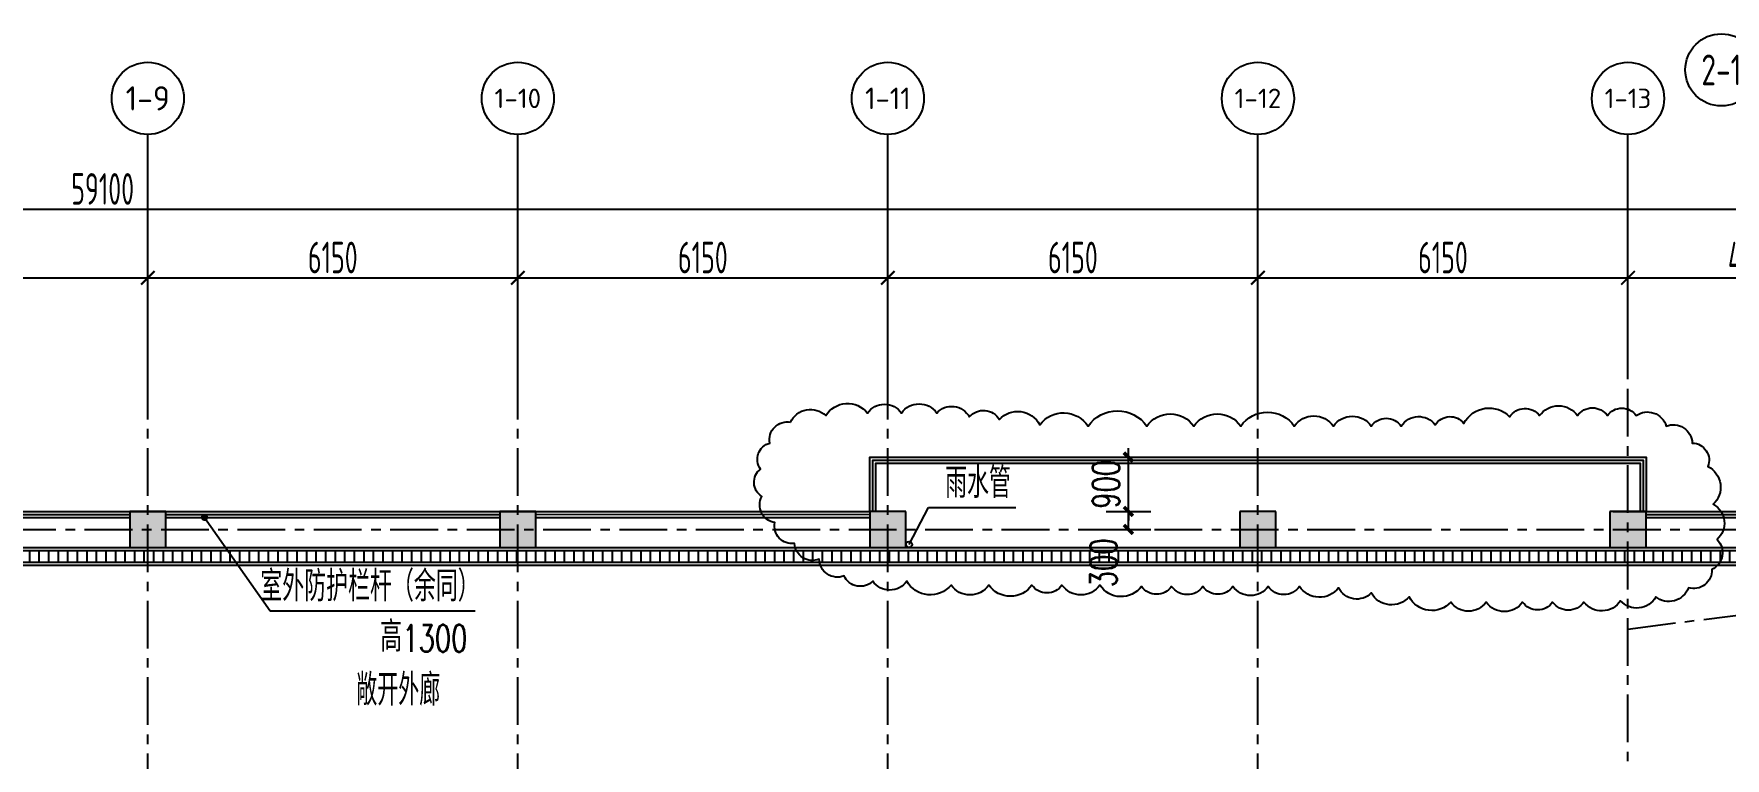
# Model space of a CAD drawing. Header units: millimetres. Extents: x -1048436 to -185795, y -983427 to 400387.
# Drawn here: x -725107 to -696998, y -132121 to -120079 of the extents above; entities that cross this region are included whole.
import ezdxf
from ezdxf.enums import TextEntityAlignment as Align

# ---------------------------------------------------------------- set-up
doc = ezdxf.new("R2010")
doc.units = ezdxf.units.MM
doc.header["$LTSCALE"] = 500
doc.linetypes.add('一层轴网$0$CENTER', pattern=[50.8, 31.75, -6.35, 6.35, -6.35])
for name, color, linetype in [('AXIS_TEXT', 7, 'Continuous'), ('COLUMN', 254, 'Continuous'), ('DIM_LEAD', 3, 'Continuous'), ('PUB_DIM', 3, 'Continuous'), ('PUB_HATCH', 8, 'Continuous'), ('PUB_TEXT', 7, 'Continuous'), ('一层轴网$0$建-文字', 4, 'Continuous'), ('一层轴网$0$建-符号', 150, 'Continuous'), ('一层轴网$0$建-轴线', 1, '一层轴网$0$CENTER'), ('建-屋面-排水沟落水口', 175, 'Continuous'), ('建-排水沟', 181, 'Continuous'), ('建-文字', 4, 'Continuous'), ('建-楼梯-扶手栏杆', 3, 'Continuous')]:
    doc.layers.add(name, color=color, linetype=linetype)
doc.layers.add('建-非打-01', color=6, linetype='Continuous', plot=False)
doc.styles.add('_TCH_DIM', font='SIMPLEX', dxfattribs={"bigfont": 'GBCBIG'})
doc.styles.add('_TCH_DIM_T3', font='SIMPLEX', dxfattribs={"width": 0.705882, "bigfont": 'GBCBIG'})
doc.styles.add('COMPLEX', font='COMPLEX')
doc.styles.add('XD2008', font='xd-hzs.shx', dxfattribs={"width": 0.7, "bigfont": 'xd-hztxt.shx'})
doc.styles.add('一层轴网$0$XD2008', font='xd-hzs.shx', dxfattribs={"width": 0.7, "bigfont": 'xd-hztxt.shx'})
doc.styles.add('一层轴网$0$XD2008_T3', font='xd-hzs.shx', dxfattribs={"width": 0.7, "bigfont": 'xd-hztxt.shx'})
doc.dimstyles.new('_TCH_ARCH&&150', dxfattribs={"dimtxt": 446.25, "dimasz": 150, "dimexe": 375, "dimexo": 450, "dimgap": 150, "dimtad": 1, "dimdec": 0, "dimzin": 0, "dimdsep": 46, "dimtxsty": '_TCH_DIM_T3', "dimblk": 'ARCHTICK', "dimcen": 0.09, "dimclrt": 7, "dimazin": 2, "dimtfac": 1, "dimtdec": 0, "dimtix": 1, "dimtmove": 2, "dimatfit": 3, "dimldrblk": 'ARCHTICK', "dimfxl": 1, "dimtolj": 1, "dimtzin": 0, "dimarcsym": 0})
doc.dimstyles.new('一层轴网$0$XD100&&150', dxfattribs={"dimtxt": 525, "dimasz": 225, "dimexe": 150, "dimexo": 150, "dimgap": 75, "dimtad": 1, "dimdec": 0, "dimdsep": 46, "dimtxsty": '一层轴网$0$XD2008_T3', "dimblk": '一层轴网$0$_ARCHTICK', "dimcen": 2.5, "dimdle": 150, "dimclrt": 7, "dimaunit": 1, "dimadec": 0, "dimazin": 0, "dimtfac": 1, "dimtdec": 0, "dimtix": 1, "dimtmove": 0, "dimatfit": 3, "dimfxl": 1, "dimtolj": 1, "dimtzin": 0, "dimarcsym": 0})

# ---------------------------------------------------------------- blocks, each defined once
blk = doc.blocks.new('_AXISO')
blk.add_circle((0, 0), 0.5)
at = {"layer": 'AXIS_TEXT', "style": 'COMPLEX', "width": 1.041667}
blk.add_attdef('A', text='', height=0.56, dxfattribs=at).set_placement((-0.25, -0.28), (0.25, -0.28), align=Align.FIT)
blk = doc.blocks.new('一层轴网$0$_ARCHTICK')
at = {"color": 0, "linetype": 'ByBlock', "const_width": 0.15}
blk.add_lwpolyline([(-0.5, -0.5), (0.5, 0.5)], dxfattribs=at)
blk = doc.blocks.new('*D2924')
at = {"layer": 'Defpoints', "color": 0, "transparency": 16777216}
for p in [(30150, 83960), (24000, 82276), (30150, 82276)]:
    blk.add_point(p, dxfattribs=at)
at = {"layer": '一层轴网$0$建-符号', "color": 0, "lineweight": -2, "transparency": 16777216}
for p, q in [((24000, 82426), (24000, 84110)), ((30150, 82426), (30150, 84110)), ((23850, 83960), (30300, 83960))]:
    blk.add_line(p, q, dxfattribs=at)
at = {"layer": '一层轴网$0$建-符号', "color": 0, "lineweight": -2, "transparency": 16777216, "xscale": 225, "yscale": 225, "zscale": 225, "rotation": 180}
blk.add_blockref('一层轴网$0$_ARCHTICK', (24000, 83960), dxfattribs=at)
at = {"layer": '一层轴网$0$建-符号', "color": 0, "lineweight": -2, "transparency": 16777216, "xscale": 225, "yscale": 225, "zscale": 225}
blk.add_blockref('一层轴网$0$_ARCHTICK', (30150, 83960), dxfattribs=at)
at = {"layer": '一层轴网$0$建-符号', "color": 7, "transparency": 16777216, "insert": (27075, 84297), "char_height": 525, "attachment_point": 5, "style": '一层轴网$0$XD2008_T3'}
blk.add_mtext('\\A1;6150', dxfattribs=at)
blk = doc.blocks.new('*D2925')
at = {"layer": 'Defpoints', "color": 0, "transparency": 16777216}
for p in [(36300, 83960), (30150, 82276), (36300, 82276)]:
    blk.add_point(p, dxfattribs=at)
at = {"layer": '一层轴网$0$建-符号', "color": 0, "lineweight": -2, "transparency": 16777216}
for p, q in [((30150, 82426), (30150, 84110)), ((36300, 82426), (36300, 84110)), ((30000, 83960), (36450, 83960))]:
    blk.add_line(p, q, dxfattribs=at)
at = {"layer": '一层轴网$0$建-符号', "color": 0, "lineweight": -2, "transparency": 16777216, "xscale": 225, "yscale": 225, "zscale": 225, "rotation": 180}
blk.add_blockref('一层轴网$0$_ARCHTICK', (30150, 83960), dxfattribs=at)
at = {"layer": '一层轴网$0$建-符号', "color": 0, "lineweight": -2, "transparency": 16777216, "xscale": 225, "yscale": 225, "zscale": 225}
blk.add_blockref('一层轴网$0$_ARCHTICK', (36300, 83960), dxfattribs=at)
at = {"layer": '一层轴网$0$建-符号', "color": 7, "transparency": 16777216, "insert": (33225, 84297), "char_height": 525, "attachment_point": 5, "style": '一层轴网$0$XD2008_T3'}
blk.add_mtext('\\A1;6150', dxfattribs=at)
blk = doc.blocks.new('*D2926')
at = {"layer": 'Defpoints', "color": 0, "transparency": 16777216}
for p in [(42450, 83960), (36300, 82276), (42450, 82276)]:
    blk.add_point(p, dxfattribs=at)
at = {"layer": '一层轴网$0$建-符号', "color": 0, "lineweight": -2, "transparency": 16777216}
for p, q in [((36300, 82426), (36300, 84110)), ((42450, 82426), (42450, 84110)), ((36150, 83960), (42600, 83960))]:
    blk.add_line(p, q, dxfattribs=at)
at = {"layer": '一层轴网$0$建-符号', "color": 0, "lineweight": -2, "transparency": 16777216, "xscale": 225, "yscale": 225, "zscale": 225, "rotation": 180}
blk.add_blockref('一层轴网$0$_ARCHTICK', (36300, 83960), dxfattribs=at)
at = {"layer": '一层轴网$0$建-符号', "color": 0, "lineweight": -2, "transparency": 16777216, "xscale": 225, "yscale": 225, "zscale": 225}
blk.add_blockref('一层轴网$0$_ARCHTICK', (42450, 83960), dxfattribs=at)
at = {"layer": '一层轴网$0$建-符号', "color": 7, "transparency": 16777216, "insert": (39375, 84297), "char_height": 525, "attachment_point": 5, "style": '一层轴网$0$XD2008_T3'}
blk.add_mtext('\\A1;6150', dxfattribs=at)
blk = doc.blocks.new('*D2927')
at = {"layer": 'Defpoints', "color": 0, "transparency": 16777216}
for p in [(48600, 83960), (42450, 82276), (48600, 82276)]:
    blk.add_point(p, dxfattribs=at)
at = {"layer": '一层轴网$0$建-符号', "color": 0, "lineweight": -2, "transparency": 16777216}
for p, q in [((42450, 82426), (42450, 84110)), ((48600, 82426), (48600, 84110)), ((42300, 83960), (48750, 83960))]:
    blk.add_line(p, q, dxfattribs=at)
at = {"layer": '一层轴网$0$建-符号', "color": 0, "lineweight": -2, "transparency": 16777216, "xscale": 225, "yscale": 225, "zscale": 225, "rotation": 180}
blk.add_blockref('一层轴网$0$_ARCHTICK', (42450, 83960), dxfattribs=at)
at = {"layer": '一层轴网$0$建-符号', "color": 0, "lineweight": -2, "transparency": 16777216, "xscale": 225, "yscale": 225, "zscale": 225}
blk.add_blockref('一层轴网$0$_ARCHTICK', (48600, 83960), dxfattribs=at)
at = {"layer": '一层轴网$0$建-符号', "color": 7, "transparency": 16777216, "insert": (45525, 84297), "char_height": 525, "attachment_point": 5, "style": '一层轴网$0$XD2008_T3'}
blk.add_mtext('\\A1;6150', dxfattribs=at)
blk = doc.blocks.new('*D2928')
at = {"layer": 'Defpoints', "color": 0, "transparency": 16777216}
for p in [(54750, 83960), (48600, 82276), (54750, 82276)]:
    blk.add_point(p, dxfattribs=at)
at = {"layer": '一层轴网$0$建-符号', "color": 0, "lineweight": -2, "transparency": 16777216}
for p, q in [((48600, 82426), (48600, 84110)), ((54750, 82426), (54750, 84110)), ((48450, 83960), (54900, 83960))]:
    blk.add_line(p, q, dxfattribs=at)
at = {"layer": '一层轴网$0$建-符号', "color": 0, "lineweight": -2, "transparency": 16777216, "xscale": 225, "yscale": 225, "zscale": 225, "rotation": 180}
blk.add_blockref('一层轴网$0$_ARCHTICK', (48600, 83960), dxfattribs=at)
at = {"layer": '一层轴网$0$建-符号', "color": 0, "lineweight": -2, "transparency": 16777216, "xscale": 225, "yscale": 225, "zscale": 225}
blk.add_blockref('一层轴网$0$_ARCHTICK', (54750, 83960), dxfattribs=at)
at = {"layer": '一层轴网$0$建-符号', "color": 7, "transparency": 16777216, "insert": (51675, 84297), "char_height": 525, "attachment_point": 5, "style": '一层轴网$0$XD2008_T3'}
blk.add_mtext('\\A1;6150', dxfattribs=at)
blk = doc.blocks.new('*D2929')
at = {"layer": 'Defpoints', "color": 0, "transparency": 16777216}
for p in [(58950, 83960), (54750, 82276), (58950, 82276)]:
    blk.add_point(p, dxfattribs=at)
at = {"layer": '一层轴网$0$建-符号', "color": 0, "lineweight": -2, "transparency": 16777216}
for p, q in [((54750, 82426), (54750, 84110)), ((58950, 82426), (58950, 84110)), ((54600, 83960), (59100, 83960))]:
    blk.add_line(p, q, dxfattribs=at)
at = {"layer": '一层轴网$0$建-符号', "color": 0, "lineweight": -2, "transparency": 16777216, "xscale": 225, "yscale": 225, "zscale": 225, "rotation": 180}
blk.add_blockref('一层轴网$0$_ARCHTICK', (54750, 83960), dxfattribs=at)
at = {"layer": '一层轴网$0$建-符号', "color": 0, "lineweight": -2, "transparency": 16777216, "xscale": 225, "yscale": 225, "zscale": 225}
blk.add_blockref('一层轴网$0$_ARCHTICK', (58950, 83960), dxfattribs=at)
at = {"layer": '一层轴网$0$建-符号', "color": 7, "transparency": 16777216, "insert": (56850, 84297), "char_height": 525, "attachment_point": 5, "style": '一层轴网$0$XD2008_T3'}
blk.add_mtext('\\A1;4200', dxfattribs=at)
blk = doc.blocks.new('*D2930')
at = {"layer": 'Defpoints', "color": 0, "transparency": 16777216}
for p in [(58950, 85100), (-150, 84110), (58950, 84110)]:
    blk.add_point(p, dxfattribs=at)
at = {"layer": '一层轴网$0$建-符号', "color": 0, "lineweight": -2, "transparency": 16777216}
for p, q in [((-150, 84260), (-150, 85250)), ((58950, 84260), (58950, 85250)), ((-300, 85100), (59100, 85100))]:
    blk.add_line(p, q, dxfattribs=at)
at = {"layer": '一层轴网$0$建-符号', "color": 0, "lineweight": -2, "transparency": 16777216, "xscale": 225, "yscale": 225, "zscale": 225, "rotation": 180}
blk.add_blockref('一层轴网$0$_ARCHTICK', (-150, 85100), dxfattribs=at)
at = {"layer": '一层轴网$0$建-符号', "color": 0, "lineweight": -2, "transparency": 16777216, "xscale": 225, "yscale": 225, "zscale": 225}
blk.add_blockref('一层轴网$0$_ARCHTICK', (58950, 85100), dxfattribs=at)
at = {"layer": '一层轴网$0$建-符号', "color": 7, "transparency": 16777216, "insert": (29400, 85437.5), "char_height": 525, "attachment_point": 5, "style": '一层轴网$0$XD2008_T3'}
blk.add_mtext('\\A1;59100', dxfattribs=at)
blk = doc.blocks.new('A$C708231ED')
at = {"layer": 'DIM_LEAD'}
for p, q in [((111258, 114950), (111581, 115567)), ((111581, 115567), (113031, 115567))]:
    blk.add_line(p, q, dxfattribs=at)
at = {"layer": '建-屋面-排水沟落水口'}
blk.add_circle((111258, 114950), 50, dxfattribs=at)
at = {"layer": 'PUB_TEXT', "style": '_TCH_DIM'}
blk.add_text('雨水管', height=506.4, dxfattribs=at).set_placement((111857, 115724))
blk = doc.blocks.new('_ArchTick')
at = {"color": 0, "linetype": 'ByBlock', "const_width": 0.4}
blk.add_lwpolyline([(-0.5, -0.5), (0.5, 0.5)], dxfattribs=at)
blk = doc.blocks.new('*D1365')
at = {"layer": 'Defpoints', "color": 0, "transparency": 16777216}
for p in [(-707733, -128018), (-706916, -128018), (-707733, -128318)]:
    blk.add_point(p, dxfattribs=at)
at = {"layer": 'PUB_DIM', "color": 0, "lineweight": -2, "transparency": 16777216}
for p, q in [((-707283, -128018), (-706541, -128018)), ((-706916, -128318), (-706916, -128018)), ((-707283, -128318), (-706541, -128318))]:
    blk.add_line(p, q, dxfattribs=at)
at = {"layer": 'PUB_DIM', "color": 0, "lineweight": -2, "transparency": 16777216, "xscale": 150, "yscale": 150, "zscale": 150}
for p, rotation in [((-706916, -128018), 90), ((-706916, -128318), 270)]:
    blk.add_blockref('_ArchTick', p, dxfattribs=dict(at, rotation=rotation))
at = {"layer": 'PUB_DIM', "color": 7, "transparency": 16777216, "insert": (-707329, -128873), "char_height": 446.2, "attachment_point": 5, "rotation": 90, "style": '_TCH_DIM_T3'}
blk.add_mtext('\\A1;300', dxfattribs=at)
blk = doc.blocks.new('*D1366')
at = {"layer": 'Defpoints', "color": 0, "transparency": 16777216}
for p in [(-707733, -127118), (-706916, -127118), (-707733, -128018)]:
    blk.add_point(p, dxfattribs=at)
at = {"layer": 'PUB_DIM', "color": 0, "lineweight": -2, "transparency": 16777216}
for p, q in [((-706916, -127118), (-706916, -126968)), ((-707283, -127118), (-706541, -127118)), ((-706916, -128018), (-706916, -127118)), ((-707283, -128018), (-706541, -128018)), ((-706916, -128018), (-706916, -128168))]:
    blk.add_line(p, q, dxfattribs=at)
at = {"layer": 'PUB_DIM', "color": 0, "lineweight": -2, "transparency": 16777216, "xscale": 150, "yscale": 150, "zscale": 150}
for p, rotation in [((-706916, -127118), 270), ((-706916, -128018), 90)]:
    blk.add_blockref('_ArchTick', p, dxfattribs=dict(at, rotation=rotation))
at = {"layer": 'PUB_DIM', "color": 7, "transparency": 16777216, "insert": (-707289, -127568), "char_height": 446.2, "attachment_point": 5, "rotation": 90, "style": '_TCH_DIM_T3'}
blk.add_mtext('\\A1;900', dxfattribs=at)
blk = doc.blocks.new('一层轴网')
at = {"layer": '一层轴网$0$建-符号'}
for p, q in [((30150, 82276.4), (30150, 86342.8)), ((36300, 82276.4), (36300, 86342.8)), ((42450, 82276.4), (42450, 86342.8)), ((48600, 82276.4), (48600, 86342.8)), ((54750, 82276.4), (54750, 86342.8))]:
    blk.add_line(p, q, dxfattribs=at)
at = {"layer": '一层轴网$0$建-轴线', "ltscale": 0.05}
for p, q in [((54750, 78121.2), (69443.9, 79989.9)), ((-2650, 79776.4), (66950.9, 79776.4))]:
    blk.add_line(p, q, dxfattribs=at)
for points in [[(30150, 57476.4), (30150, 82276.4)], [(36300, 57476.4), (36300, 82276.4)], [(42450, 57476.4), (42450, 82276.4)], [(48600, 57476.4), (48600, 82276.4)], [(54750, -2500), (54750, 82276.4)]]:
    blk.add_lwpolyline(points, dxfattribs=at)
at = {"layer": '一层轴网$0$建-符号'}
ref = blk.add_blockref('_AXISO', (56302, 87415.9), dxfattribs=dict(at, xscale=1200, yscale=1200, zscale=1200))
ref.add_attrib('A', '2-1', dxfattribs={"layer": '一层轴网$0$建-文字', "height": 511.3, "style": '一层轴网$0$XD2008', "width": 0.880251}).set_placement((55968.8, 87160.2), (56635.3, 87160.2), align=Align.FIT)
ref = blk.add_blockref('_AXISO', (30150, 86942.8), dxfattribs=dict(at, xscale=1200, yscale=1200, zscale=1200))
ref.add_attrib('A', '1-9', dxfattribs={"layer": '一层轴网$0$建-文字', "height": 402.24, "style": '一层轴网$0$XD2008', "width": 0.80791}).set_placement((29781.3, 86741.7), (30518.7, 86741.7), align=Align.FIT)
ref = blk.add_blockref('_AXISO', (36300, 86942.8), dxfattribs=dict(at, xscale=1200, yscale=1200, zscale=1200))
ref.add_attrib('A', '1-10', dxfattribs={"layer": '一层轴网$0$建-文字', "height": 323.08, "style": '一层轴网$0$XD2008', "width": 0.78}).set_placement((35912.3, 86781.2), (36687.7, 86781.2), align=Align.FIT)
ref = blk.add_blockref('_AXISO', (42450, 86942.8), dxfattribs=dict(at, xscale=1200, yscale=1200, zscale=1200))
ref.add_attrib('A', '1-11', dxfattribs={"layer": '一层轴网$0$建-文字', "height": 361.14, "style": '一层轴网$0$XD2008', "width": 0.728}).set_placement((42070.8, 86762.2), (42829.2, 86762.2), align=Align.FIT)
ref = blk.add_blockref('_AXISO', (48600, 86942.8), dxfattribs=dict(at, xscale=1200, yscale=1200, zscale=1200))
ref.add_attrib('A', '1-12', dxfattribs={"layer": '一层轴网$0$建-文字', "height": 323.08, "style": '一层轴网$0$XD2008', "width": 0.78}).set_placement((48212.3, 86781.2), (48987.7, 86781.2), align=Align.FIT)
ref = blk.add_blockref('_AXISO', (54750, 86942.8), dxfattribs=dict(at, xscale=1200, yscale=1200, zscale=1200))
ref.add_attrib('A', '1-13', dxfattribs={"layer": '一层轴网$0$建-文字', "height": 323.08, "style": '一层轴网$0$XD2008', "width": 0.78}).set_placement((54362.3, 86781.2), (55137.7, 86781.2), align=Align.FIT)
for p1, p2, distance, picture, middle in [((-150, 84110), (58950, 84110), 990, '*D2930', (29400, 85437.5)), ((24000, 82276.4), (30150, 82276.4), 1683.6, '*D2924', (27075, 84297.5)), ((30150, 82276.4), (36300, 82276.4), 1683.6, '*D2925', (33225, 84297.5)), ((36300, 82276.4), (42450, 82276.4), 1683.6, '*D2926', (39375, 84297.5)), ((42450, 82276.4), (48600, 82276.4), 1683.6, '*D2927', (45525, 84297.5)), ((48600, 82276.4), (54750, 82276.4), 1683.6, '*D2928', (51675, 84297.5)), ((54750, 82276.4), (58950, 82276.4), 1683.6, '*D2929', (56850, 84297.5))]:
    dim = blk.add_aligned_dim(p1=p1, p2=p2, distance=distance, dimstyle='一层轴网$0$XD100&&150', dxfattribs=at)
    dim.commit()
    dim.dimension.update_dxf_attribs({"geometry": picture, "text_midpoint": middle})

msp = doc.modelspace()

# ---------------------------------------------------------------- hatches: boundary and pattern name
at = {"layer": 'PUB_HATCH'}
for points in [[(-723512.7, -128018.4), (-723512.7, -128618.4), (-722912.7, -128618.4), (-722912.7, -128018.4)], [(-717362.7, -128018.4), (-717362.7, -128618.4), (-716762.7, -128618.4), (-716762.7, -128018.4)], [(-711212.7, -128018.4), (-711212.7, -128618.4), (-710612.7, -128618.4), (-710612.7, -128018.4)], [(-705062.7, -128018.4), (-705062.7, -128618.4), (-704462.7, -128618.4), (-704462.7, -128018.4)], [(-698912.7, -128018.4), (-698912.7, -128618.4), (-698312.7, -128618.4), (-698312.7, -128018.4)]]:
    msp.add_hatch(color=256, dxfattribs=at).paths.add_polyline_path(points)
at = {"layer": '建-排水沟'}
h = msp.add_hatch(dxfattribs=at)
h.set_pattern_fill('ANSI31', color=8, scale=50, angle=-315, style=0)
h.set_pattern_definition([(90, (-726921.37, -120618.39), (-158.75, 2e-13), [])])
h.paths.add_polyline_path([(-694705.6, -128868.3), (-694705.6, -128668.3), (-739111.4, -128668.4), (-739111.4, -128868.4)])

# ---------------------------------------------------------------- linework, layer by layer
for p, q in [((-739211.1, -128018.4), (-711212.7, -128018.4)), ((-698861.4, -128018.4), (-694705.6, -128018.4))]:
    msp.add_line(p, q)
for points in [[(-711212.7, -128018.4), (-711212.7, -127118.4), (-698612.7, -127118.4), (-698312.7, -127118.4), (-698312.7, -128018.4)], [(-710912.7, -128018.4), (-711186.4, -128018.4)]]:
    msp.add_lwpolyline(points)
at = {"layer": 'COLUMN'}
for p, q in [((-723512.7, -128018.4), (-723512.7, -128618.4)), ((-722912.7, -128018.4), (-723512.7, -128018.4)), ((-722912.7, -128618.4), (-722912.7, -128018.4)), ((-717362.7, -128018.4), (-717362.7, -128618.4)), ((-716762.7, -128018.4), (-717362.7, -128018.4)), ((-716762.7, -128618.4), (-716762.7, -128018.4)), ((-711212.7, -128018.4), (-711212.7, -128618.4)), ((-710612.7, -128018.4), (-711212.7, -128018.4)), ((-710612.7, -128618.4), (-710612.7, -128018.4)), ((-705062.7, -128018.4), (-705062.7, -128618.4)), ((-704462.7, -128018.4), (-705062.7, -128018.4)), ((-704462.7, -128618.4), (-704462.7, -128018.4)), ((-698912.7, -128018.4), (-698912.7, -128618.4)), ((-698312.7, -128018.4), (-698912.7, -128018.4)), ((-698312.7, -128618.4), (-698312.7, -128018.4)), ((-723512.7, -128618.4), (-722912.7, -128618.4)), ((-717362.7, -128618.4), (-716762.7, -128618.4)), ((-711212.7, -128618.4), (-710612.7, -128618.4)), ((-705062.7, -128618.4), (-704462.7, -128618.4)), ((-698912.7, -128618.4), (-698312.7, -128618.4))]:
    msp.add_line(p, q, dxfattribs=at)
at = {"layer": 'DIM_LEAD'}
for p, q in [((-722269.5, -128117.6), (-721179.6, -129670.4)), ((-722269.5, -128117.6), (-721179.6, -129670.4)), ((-721179.6, -129670.4), (-717774.1, -129670.4))]:
    msp.add_line(p, q, dxfattribs=at)
at = {"layer": 'DIM_LEAD', "const_width": 60}
msp.add_lwpolyline([(-722286.8, -128093.1, 1), (-722252.3, -128142.2, 1)], format="xyb", close=True, dxfattribs=at)
msp.add_lwpolyline([(-722286.8, -128093.1, 1), (-722252.3, -128142.2, 1)], format="xyb", close=True, dxfattribs=at)
at = {"layer": '建-排水沟'}
for points in [[(-739111.4, -128618.4), (-694705.8, -128618.4)], [(-739111.4, -128668.4), (-694705.8, -128668.4)], [(-694705.8, -128868.4), (-739111.4, -128868.4)], [(-694705.8, -128918.4), (-739111.4, -128918.4)]]:
    msp.add_lwpolyline(points, dxfattribs=at)
at = {"layer": '建-楼梯-扶手栏杆'}
for p, q in [((-729061.1, -128067.6), (-723511.1, -128067.5)), ((-729061.1, -128117.6), (-723511.1, -128117.5)), ((-722911.1, -128067.6), (-717361.1, -128067.5)), ((-722911.1, -128117.6), (-717361.1, -128117.5)), ((-716761, -128067.2), (-711211, -128067.1)), ((-716761, -128117.2), (-711211, -128117.1)), ((-698311.1, -128067.6), (-694705.6, -128067.6)), ((-698311.1, -128117.6), (-694705.6, -128117.6))]:
    msp.add_line(p, q, dxfattribs=at)
for points in [[(-711162.7, -128018.4), (-711162.7, -127168.4), (-698612.7, -127168.4), (-698362.7, -127168.4), (-698362.7, -128018.4)], [(-711112.7, -128018.4), (-711112.7, -127218.4), (-698612.7, -127218.4), (-698412.7, -127218.4), (-698412.7, -128018.4)]]:
    msp.add_lwpolyline(points, dxfattribs=at)
at = {"layer": '建-非打-01'}
msp.add_lwpolyline([(-712530.4, -126535, -0.5205671), (-711944.9, -126426.7, -0.5205671), (-711944.9, -126426.7, -0.5205671), (-711250.8, -126383.3, -0.5205671), (-711250.8, -126383.3, -0.5205671), (-710687, -126383.3, -0.5205671), (-710687, -126383.3, -0.5205671), (-710101.4, -126383.3, -0.5205671), (-710101.4, -126383.3, -0.5205671), (-709559.2, -126448.4, -0.5205671), (-709559.2, -126448.4, -0.5205671), (-709060.4, -126491.7, -0.5205671), (-709060.4, -126491.7, -0.5205671), (-708388.1, -126578.4, -0.5205671), (-708388.1, -126578.4, -0.5205671), (-707585.6, -126600.1, -0.5205671), (-707585.6, -126600.1, -0.5205671), (-706609.7, -126600.1, -0.5205671), (-706609.7, -126600.1, -0.5205671), (-705828.9, -126600.1, -0.5205671), (-705828.9, -126600.1, -0.5205671), (-705048.1, -126600.1, -0.5205671), (-705048.1, -126600.1, -0.5205671), (-704158.9, -126600.1, -0.5205671), (-704158.9, -126600.1, -0.5205671), (-703508.3, -126600.1, -0.5205671), (-703508.3, -126600.1, -0.5205671), (-702879.4, -126600.1, -0.5205671), (-702879.4, -126600.1, -0.5205671), (-702380.5, -126600.1, -0.5205671), (-702380.5, -126600.1, -0.5205671), (-701816.7, -126578.4, -0.5205671), (-701816.7, -126578.4, -0.5205671), (-701339.5, -126556.7, -0.5205671), (-701339.5, -126556.7, -0.5205671), (-700580.5, -126448.4, -0.5205671), (-700580.5, -126448.4, -0.5205671), (-700081.6, -126426.7, -0.5205671), (-700081.6, -126426.7, -0.5205671), (-699452.7, -126426.7, -0.5205671), (-699452.7, -126426.7, -0.5205671), (-698953.9, -126426.7, -0.5205671), (-698953.9, -126426.7, -0.5205671), (-698476.7, -126426.7, -0.5205671), (-698476.7, -126426.7, -0.5205671), (-697977.9, -126600.1, -0.5205671), (-697977.9, -126600.1, -0.5205671), (-697544.2, -126881.8, -0.5205671), (-697544.2, -126881.8, -0.5205671), (-697283.9, -127271.9, -0.5205671), (-697283.9, -127271.9, -0.5205671), (-697197.2, -127900.4, -0.5205671), (-697197.2, -127900.4, -0.5205671), (-697132.1, -128485.5, -0.5205671), (-697132.1, -128485.5, -0.5205671), (-697218.9, -128983.9, -0.5205671), (-697218.9, -128983.9, -0.5205671), (-697609.2, -129287.3, -0.5205671), (-697609.2, -129287.3, -0.5205671), (-698151.4, -129439, -0.5205671), (-698151.4, -129439, -0.5205671), (-698737, -129504, -0.5205671), (-698737, -129504, -0.5205671), (-699344.3, -129525.7, -0.5205671), (-699344.3, -129525.7, -0.5205671), (-699864.8, -129525.7, -0.5205671), (-699864.8, -129525.7, -0.5205671), (-700363.6, -129525.7, -0.5205671), (-700363.6, -129525.7, -0.5205671), (-700970.8, -129525.7, -0.5205671), (-700970.8, -129525.7, -0.5205671), (-701556.4, -129525.7, -0.5205671), (-701556.4, -129525.7, -0.5205671), (-702250.4, -129439, -0.5205671), (-702250.4, -129439, -0.5205671), (-702879.4, -129374, -0.5205671), (-702879.4, -129374, -0.5205671), (-703421.6, -129287.3, -0.5205671), (-703421.6, -129287.3, -0.5205671), (-704072.2, -129265.7, -0.5205671), (-704072.2, -129265.7, -0.5205671), (-704592.7, -129265.7, -0.5205671), (-704592.7, -129265.7, -0.5205671), (-705178.3, -129265.7, -0.5205671), (-705178.3, -129265.7, -0.5205671), (-705677.1, -129265.7, -0.5205671), (-705677.1, -129265.7, -0.5205671), (-706197.6, -129265.7, -0.5205671), (-706197.6, -129265.7, -0.5205671), (-706696.4, -129265.7, -0.5205671), (-706696.4, -129265.7, -0.5205671), (-707390.4, -129244, -0.5205671), (-707390.4, -129244, -0.5205671), (-708019.4, -129244, -0.5205671), (-708019.4, -129244, -0.5205671), (-708518.2, -129244, -0.5205671), (-708518.2, -129244, -0.5205671), (-709233.9, -129244, -0.5205671), (-709233.9, -129244, -0.5205671), (-709862.8, -129244, -0.5205671), (-709862.8, -129244, -0.5205671), (-710600.2, -129179, -0.5205671), (-710600.2, -129179, -0.5205671), (-711164.1, -129179, -0.5205671), (-711164.1, -129179, -0.5205671), (-711641.2, -129092.3, -0.5205671), (-711641.2, -129092.3, -0.5205671), (-712053.3, -128810.6, -0.5205671), (-712053.3, -128810.6, -0.5205671), (-712465.4, -128550.5, -0.5205671), (-712465.4, -128550.5, -0.5205671), (-712790.7, -128203.8, -0.5205671), (-712790.7, -128203.8, -0.5205671), (-713007.5, -127770.3, -0.5205671), (-713007.5, -127770.3, -0.5205671), (-713029.2, -127315.2, -0.5205671), (-713029.2, -127315.2, -0.5205671), (-712877.4, -126881.8, -0.5205671), (-712877.4, -126881.8, -0.5205671), (-712530.4, -126535)], format="xyb", dxfattribs=at)

# ---------------------------------------------------------------- block references
for name, p in [('一层轴网', (-753362.7, -208094.8)), ('A$C708231ED', (-821819.6, -243518.5))]:
    msp.add_blockref(name, p)

# ---------------------------------------------------------------- texts
at = {"layer": 'PUB_TEXT', "style": '_TCH_DIM'}
for s, height, p in [('室外防护栏杆（余同）', 506.38, (-721342.5, -129512.9)), ('高', 506.4, (-719350.2, -130352.9))]:
    msp.add_text(s, height=height, dxfattribs=at).set_placement(p)
at = {"layer": 'PUB_TEXT', "style": '_TCH_DIM', "width": 0.705882}
msp.add_text('1300', height=446.25, dxfattribs=at).set_placement((-718981.6, -130352.9))
at = {"layer": '建-文字', "style": 'XD2008', "width": 0.7}
msp.add_text('敞开外廊', height=525, dxfattribs=at).set_placement((-719748.2, -131245.7))

# ---------------------------------------------------------------- dimensions: what is measured, and where the dimension line sits
at = {"layer": 'PUB_DIM'}
dim = msp.add_aligned_dim(p1=(-707733.1, -128018.4), p2=(-707733.1, -127118.4), distance=-817, dimstyle='_TCH_ARCH&&150', dxfattribs=at)
dim.commit()
dim.dimension.update_dxf_attribs({"geometry": '*D1366', "text_midpoint": (-707289.2, -127568.4)})
dim = msp.add_linear_dim(base=(-706916.1, -128018.4), p1=(-707733.1, -128318.4), p2=(-707733.1, -128018.4), angle=90, dimstyle='_TCH_ARCH&&150', dxfattribs=at)
dim.commit()
dim.dimension.update_dxf_attribs({"geometry": '*D1365', "text_midpoint": (-707328.6, -128873.4), "dimtype": 129})

doc.saveas('drawing.dxf')
